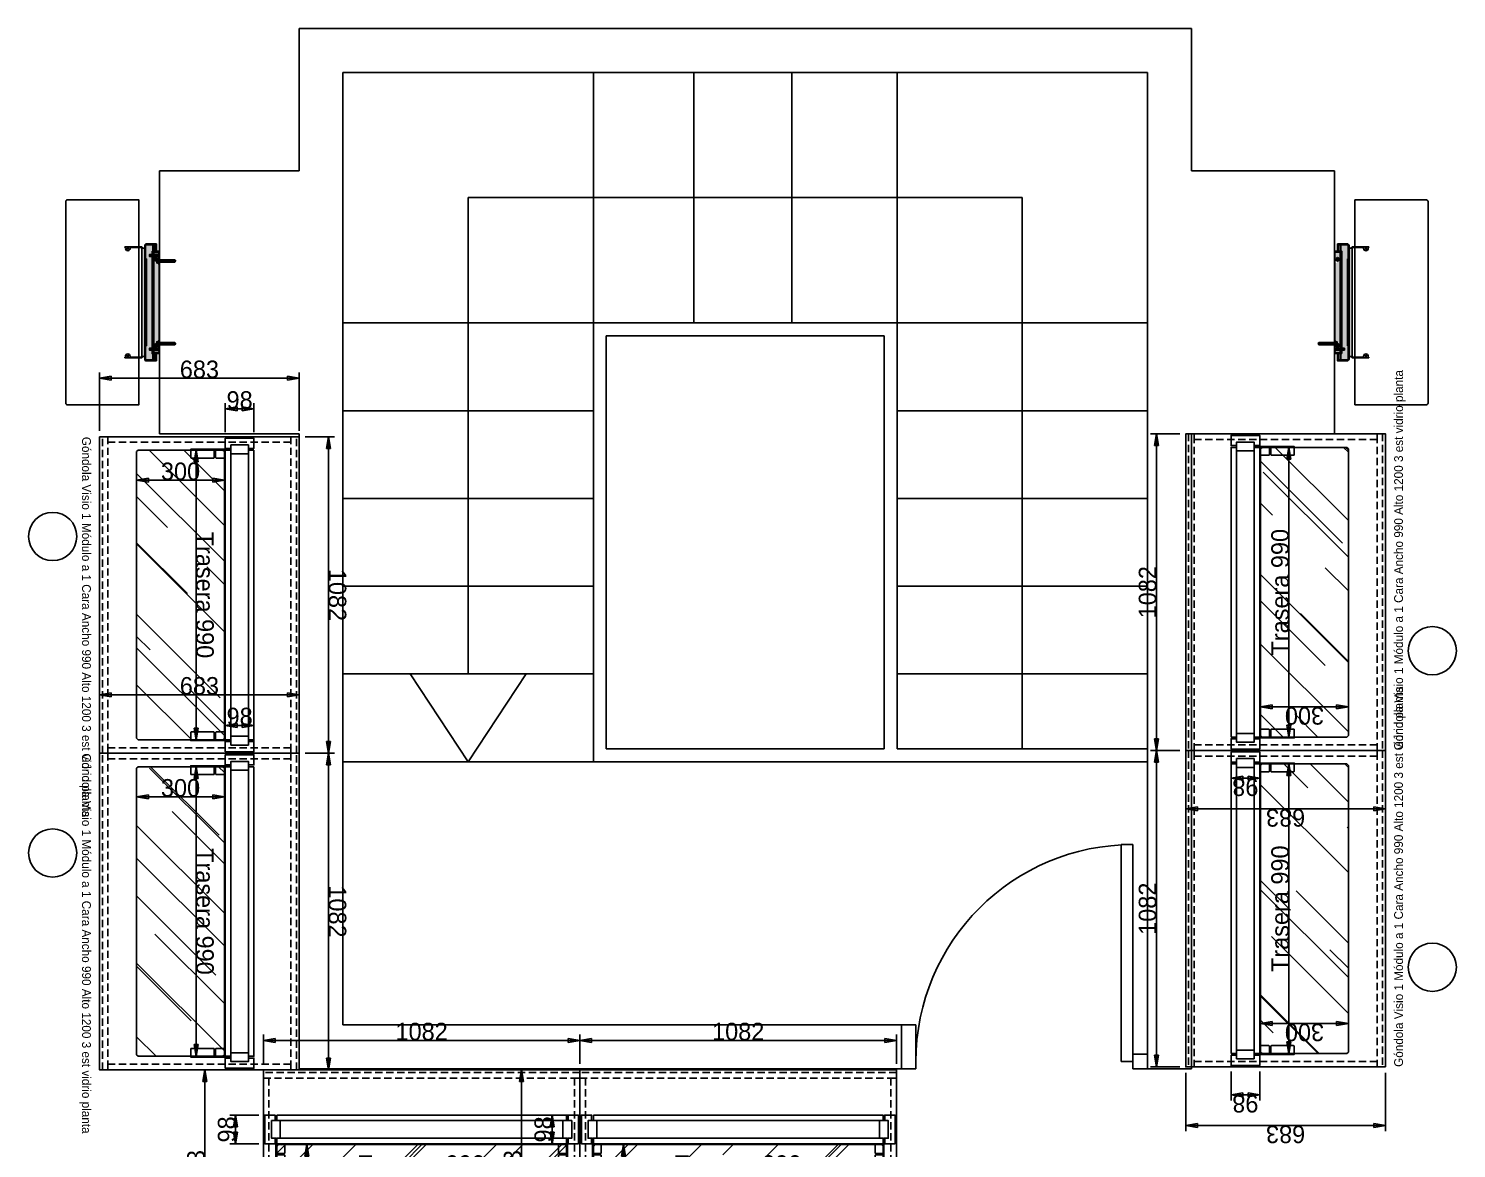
# Model space of a CAD drawing. Header units: inches. Extents: x -159985 to -144881, y -80411 to -63904.
# Drawn here: x -155800 to -150919, y -77143 to -73315 of the extents above; entities that cross this region are included whole.
import ezdxf

# ---------------------------------------------------------------- set-up
doc = ezdxf.new("R2010")
doc.units = ezdxf.units.IN
doc.header["$MEASUREMENT"] = 0
doc.linetypes.add('Discontinua JB', pattern=[0.75, 0.5, -0.25])
for name, color, linetype in [('_relleno', 255, 'Continuous'), ('A_MOBILIARIO', 43, 'Continuous'), ('Cotas bloques dinámicos PM espacio', 250, 'Continuous'), ('Linea Capa Color 0000 JB', 7, 'Continuous'), ('Linea Capa Color 0140 Blau Vidre JB', 140, 'Continuous'), ('PAREDES', 255, 'Continuous'), ('PUERTAS', 40, 'Continuous'), ('SOMBREADO', 251, 'Continuous')]:
    doc.layers.add(name, color=color, linetype=linetype)
doc.layers.add('Bloques Estándar concep', color=7, linetype='Continuous', true_color=0x013e84)
doc.styles.add('Jordi Ava', font='')
doc.styles.get('Jordi Ava').set_extended_font_data('AvantGarde Md BT')
doc.dimstyles.new('Jordi Ava 2015', dxfattribs={"dimtxt": 60, "dimasz": 40, "dimexe": 20, "dimexo": 20, "dimgap": 0.09, "dimtad": 1, "dimdec": 0, "dimzin": 0, "dimdsep": 46, "dimtxsty": 'Jordi Ava', "dimblk": 'CLOSED', "dimcen": 1.5, "dimclrd": 7, "dimclre": 7, "dimclrt": 256, "dimadec": 0, "dimazin": 0, "dimtfac": 0.05, "dimtdec": 0, "dimtofl": 0, "dimtmove": 0, "dimatfit": 3, "dimldrblk": 'CLOSED', "dimfxl": 90, "dimtolj": 1, "dimtzin": 0, "dimlwd": -1, "dimlwe": -1, "dimarcsym": 0})

# ---------------------------------------------------------------- blocks, each defined once
blk = doc.blocks.new('_Closed')
at = {"color": 0, "linetype": 'ByBlock', "lineweight": -2}
for p, q in [((-1, 0.17), (0, 0)), ((-1, 0.17), (-1, -0.17)), ((0, 0), (-1, -0.17)), ((0, 0), (-1, 0))]:
    blk.add_line(p, q, dxfattribs=at)
blk = doc.blocks.new('*D103')
at = {"layer": 'Cotas bloques dinámicos PM espacio', "color": 7, "ltscale": 10, "transparency": 16777216}
for p, q in [((105048.9, 42288.4), (105048.9, 42188.4)), ((106038.9, 42288.4), (106038.9, 42188.4)), ((105088.9, 42208.4), (105998.9, 42208.4))]:
    blk.add_line(p, q, dxfattribs=at)
at = {"layer": 'Defpoints', "color": 0, "ltscale": 10, "transparency": 16777216}
for p in [(105048.9, 42308.4), (106038.9, 42308.4), (106038.9, 42208.4)]:
    blk.add_point(p, dxfattribs=at)
at = {"layer": 'Cotas bloques dinámicos PM espacio', "color": 7, "ltscale": 10, "transparency": 16777216, "xscale": 40, "yscale": 40, "zscale": 40, "rotation": 180}
blk.add_blockref('_Closed', (105048.9, 42208.4), dxfattribs=at)
at = {"layer": 'Cotas bloques dinámicos PM espacio', "color": 7, "ltscale": 10, "transparency": 16777216, "xscale": 40, "yscale": 40, "zscale": 40}
blk.add_blockref('_Closed', (106038.9, 42208.4), dxfattribs=at)
at = {"layer": 'Cotas bloques dinámicos PM espacio', "ltscale": 10, "transparency": 16777216, "insert": (105543.9, 42238.5), "char_height": 60, "attachment_point": 5, "style": 'Jordi Ava'}
blk.add_mtext('\\A1;Trasera 990', dxfattribs=at)
blk = doc.blocks.new('*D104')
at = {"layer": 'Cotas bloques dinámicos PM espacio', "color": 7, "ltscale": 10, "transparency": 16777216}
for p, q in [((105073.9, 42305.4), (105171.8, 42305.4)), ((105151.8, 42045.4), (105151.8, 42265.4)), ((105073.9, 42005.4), (105171.8, 42005.4))]:
    blk.add_line(p, q, dxfattribs=at)
at = {"layer": 'Defpoints', "color": 0, "ltscale": 10, "transparency": 16777216}
for p in [(105053.9, 42305.4), (105151.8, 42305.4), (105053.9, 42005.4)]:
    blk.add_point(p, dxfattribs=at)
at = {"layer": 'Cotas bloques dinámicos PM espacio', "color": 7, "ltscale": 10, "transparency": 16777216, "xscale": 40, "yscale": 40, "zscale": 40}
for p, rotation in [((105151.8, 42305.4), 90), ((105151.8, 42005.4), 270)]:
    blk.add_blockref('_Closed', p, dxfattribs=dict(at, rotation=rotation))
at = {"layer": 'Cotas bloques dinámicos PM espacio', "ltscale": 10, "transparency": 16777216, "insert": (105121.7, 42155.4), "char_height": 60, "attachment_point": 5, "rotation": 90, "style": 'Jordi Ava'}
blk.add_mtext('\\A1;{\\C140;300}', dxfattribs=at)
blk = doc.blocks.new('*D102')
at = {"layer": 'Cotas bloques dinámicos PM espacio', "color": 7, "ltscale": 10, "transparency": 16777216}
for p, q in [((104987.9, 42406.4), (104887.9, 42406.4)), ((104907.9, 42366.4), (104907.9, 42348.4)), ((104987.9, 42308.4), (104887.9, 42308.4))]:
    blk.add_line(p, q, dxfattribs=at)
at = {"layer": 'Defpoints', "color": 0, "ltscale": 10, "transparency": 16777216}
for p in [(105007.9, 42406.4), (104907.9, 42308.4), (105007.9, 42308.4)]:
    blk.add_point(p, dxfattribs=at)
at = {"layer": 'Cotas bloques dinámicos PM espacio', "color": 7, "ltscale": 10, "transparency": 16777216, "xscale": 40, "yscale": 40, "zscale": 40}
for p, rotation in [((104907.9, 42406.4), 90), ((104907.9, 42308.4), 270)]:
    blk.add_blockref('_Closed', p, dxfattribs=dict(at, rotation=rotation))
at = {"layer": 'Cotas bloques dinámicos PM espacio', "ltscale": 10, "transparency": 16777216, "insert": (104877.8, 42357.4), "char_height": 60, "attachment_point": 5, "rotation": 90, "style": 'Jordi Ava'}
blk.add_mtext('\\A1;98', dxfattribs=at)
blk = doc.blocks.new('*D105')
at = {"layer": 'Cotas bloques dinámicos PM espacio', "color": 7, "ltscale": 10, "transparency": 16777216}
for p, q in [((104982.9, 42561.4), (104783.1, 42561.4)), ((104803.1, 41918.4), (104803.1, 42521.4)), ((104982.9, 41878.4), (104783.1, 41878.4))]:
    blk.add_line(p, q, dxfattribs=at)
at = {"layer": 'Defpoints', "color": 0, "ltscale": 10, "transparency": 16777216}
for p in [(104803.1, 42561.4), (105002.9, 42561.4), (105002.9, 41878.4)]:
    blk.add_point(p, dxfattribs=at)
at = {"layer": 'Cotas bloques dinámicos PM espacio', "color": 7, "ltscale": 10, "transparency": 16777216, "xscale": 40, "yscale": 40, "zscale": 40}
for p, rotation in [((104803.1, 42561.4), 90), ((104803.1, 41878.4), 270)]:
    blk.add_blockref('_Closed', p, dxfattribs=dict(at, rotation=rotation))
at = {"layer": 'Cotas bloques dinámicos PM espacio', "ltscale": 10, "transparency": 16777216, "insert": (104773, 42219.9), "char_height": 60, "attachment_point": 5, "rotation": 90, "style": 'Jordi Ava'}
blk.add_mtext('\\A1;683', dxfattribs=at)
blk = doc.blocks.new('*D106')
at = {"layer": 'Cotas bloques dinámicos PM espacio', "color": 7, "ltscale": 10, "transparency": 16777216}
for p, q in [((105002.9, 42581.4), (105002.9, 42681.4)), ((105042.9, 42661.4), (106044.9, 42661.4)), ((106084.9, 42581.4), (106084.9, 42681.4))]:
    blk.add_line(p, q, dxfattribs=at)
at = {"layer": 'Defpoints', "color": 0, "ltscale": 10, "transparency": 16777216}
for p in [(106084.9, 42661.4), (105002.9, 42561.4), (106084.9, 42561.4)]:
    blk.add_point(p, dxfattribs=at)
at = {"layer": 'Cotas bloques dinámicos PM espacio', "color": 7, "ltscale": 10, "transparency": 16777216, "xscale": 40, "yscale": 40, "zscale": 40, "rotation": 180}
blk.add_blockref('_Closed', (105002.9, 42661.4), dxfattribs=at)
at = {"layer": 'Cotas bloques dinámicos PM espacio', "color": 7, "ltscale": 10, "transparency": 16777216, "xscale": 40, "yscale": 40, "zscale": 40}
blk.add_blockref('_Closed', (106084.9, 42661.4), dxfattribs=at)
at = {"layer": 'Cotas bloques dinámicos PM espacio', "ltscale": 10, "transparency": 16777216, "insert": (105543.9, 42691.5), "char_height": 60, "attachment_point": 5, "style": 'Jordi Ava'}
blk.add_mtext('\\A1;1082', dxfattribs=at)
blk = doc.blocks.new('parafuso m6 r')
h = blk.add_hatch()
h.set_pattern_fill('_USER', color=256, scale=0.001, angle=90, pattern_type=0)
h.set_pattern_definition([(90, (-0.0203636, 0.0231643), (-0.001, 6e-20), [])])
h.paths.add_polyline_path([(10.0488, 0.323), (10.0488, 0.317), (10.0788, 0.317), (10.0788, 0.323)])
blk.add_line((10.0788, 0.32), (10.0828, 0.32))
for points in [[(10.0788, 0.323), (10.0488, 0.323), (10.0488, 0.317), (10.0788, 0.317)], [(10.0788, 0.325), (10.0828, 0.325), (10.0828, 0.315), (10.0788, 0.315)]]:
    blk.add_lwpolyline(points, close=True)
blk = doc.blocks.new('PAINEL TOP')
for p, q in [((8.776, 2.3597), (8.802, 2.3597)), ((8.776, 2.3567), (8.802, 2.3567)), ((8.776, 2.3507), (9.17, 2.3507)), ((8.802, 2.3687), (8.802, 2.3507)), ((9.144, 2.3687), (9.144, 2.3507)), ((9.17, 2.3597), (9.144, 2.3597)), ((9.17, 2.3567), (9.144, 2.3567))]:
    blk.add_line(p, q)
blk.add_lwpolyline([(9.173, 2.3597), (9.17, 2.3597), (9.17, 2.3257, -0.414214), (9.167, 2.3227), (8.779, 2.3227, -0.414214), (8.776, 2.3257), (8.776, 2.3597), (8.773, 2.3597), (8.773, 2.3257, 0.414214), (8.779, 2.3197), (9.167, 2.3197, 0.414214), (9.173, 2.3257)], format="xyb", close=True)
for points in [[(8.776, 2.3507), (8.776, 2.3477), (9.17, 2.3477), (9.17, 2.3507)], [(9.144, 2.3687), (8.802, 2.3687)]]:
    blk.add_lwpolyline(points)
for points in [[(8.8202, 2.3587), (8.8231, 2.3637), (8.8288, 2.3637), (8.8317, 2.3587), (8.8288, 2.3537), (8.8231, 2.3537)], [(9.1257, 2.3587), (9.1228, 2.3637), (9.1171, 2.3637), (9.1142, 2.3587), (9.1171, 2.3537), (9.1228, 2.3537)]]:
    blk.add_lwpolyline(points, close=True)
for centre in [(8.826, 2.3587), (9.12, 2.3587)]:
    blk.add_circle(centre, 0.003)
blk = doc.blocks.new('PARAFUSO M6 TOP')
blk.add_lwpolyline([(9.7947, 0.32), (9.7933, 0.3225), (9.7904, 0.3225), (9.7889, 0.32), (9.7904, 0.3175), (9.7933, 0.3175)], close=True)
blk.add_circle((9.7918, 0.32), 0.005)
blk = doc.blocks.new('POLEIA PRAT TOP')
for p, q in [((6.811, 2.8843), (6.811, 2.8943)), ((6.811, 2.8943), (6.8475, 2.8943)), ((6.9965, 2.9003), (6.8475, 2.9003)), ((6.8475, 2.9003), (6.8475, 2.8943)), ((6.9965, 2.8978), (6.8475, 2.8978)), ((6.8475, 2.8843), (6.9965, 2.8843)), ((6.9965, 2.9003), (7.1455, 2.9003)), ((6.9965, 2.8978), (7.1455, 2.8978)), ((7.1455, 2.8843), (6.9965, 2.8843)), ((7.1455, 2.9003), (7.1455, 2.8943)), ((7.182, 2.8943), (7.1455, 2.8943)), ((7.182, 2.8843), (7.182, 2.8943)), ((6.809, 2.8496), (6.8065, 2.8496)), ((6.812, 2.8446), (6.8065, 2.8446)), ((7.181, 2.8446), (7.1865, 2.8446)), ((7.1865, 2.8496), (7.184, 2.8496)), ((6.8065, 2.8286), (6.8119, 2.8286)), ((6.809, 2.8266), (6.8065, 2.8266)), ((7.1865, 2.8286), (7.1811, 2.8286)), ((7.184, 2.8266), (7.1865, 2.8266))]:
    blk.add_line(p, q)
for points in [[(6.811, 2.8868), (6.811, 2.8868, 0.414214), (6.8065, 2.8823), (6.8065, 2.8266)], [(6.9965, 2.8843), (6.811, 2.8843, 0.414214), (6.809, 2.8823), (6.809, 2.8446)], [(6.9965, 2.8843), (7.182, 2.8843, -0.414214), (7.184, 2.8823), (7.184, 2.8446)], [(7.182, 2.8868), (7.182, 2.8868, -0.414214), (7.1865, 2.8823), (7.1865, 2.8266)]]:
    blk.add_lwpolyline(points, format="xyb")
for points in [[(6.809, 2.8286), (6.809, 2.8266)], [(7.184, 2.8286), (7.184, 2.8266)]]:
    blk.add_lwpolyline(points)
for centre in [(6.813, 2.8366), (7.18, 2.8366)]:
    blk.add_circle(centre, 0.003)
for centre, start, end in [((6.812, 2.8366), 270, 90), ((7.181, 2.8366), 90, 270)]:
    blk.add_arc(centre, 0.008, start, end)
blk = doc.blocks.new('FIX PAR TOP')
for p, q in [((6.8395, 2.0894), (6.8365, 2.0894)), ((6.8365, 2.0864), (7.1865, 2.0864)), ((7.1835, 2.0894), (7.1865, 2.0894))]:
    blk.add_line(p, q)
blk.add_lwpolyline([(6.8365, 2.0834), (6.8365, 2.1084), (7.1865, 2.1084), (7.1865, 2.0834)], close=True)
for points in [[(6.8395, 2.0894), (6.8395, 2.1024), (6.8365, 2.1024)], [(7.1835, 2.0894), (7.1835, 2.1024), (7.1865, 2.1024)]]:
    blk.add_lwpolyline(points)
blk = doc.blocks.new('PARA M8')
h = blk.add_hatch()
h.set_pattern_fill('_USER', color=256, scale=0.002, angle=270, pattern_type=0)
h.set_pattern_definition([(270, (0, 0), (0.002, -4e-19), [])])
h.paths.add_polyline_path([(7.4539, 0.8694), (7.457, 0.8734), (7.4539, 0.8774), (7.397, 0.8774), (7.397, 0.8694)])
for p, q in [((7.397, 0.8734), (7.392, 0.8734)), ((7.457, 0.8734), (7.4539, 0.8774)), ((7.457, 0.8734), (7.4539, 0.8694))]:
    blk.add_line(p, q)
blk.add_lwpolyline([(7.397, 0.8674), (7.392, 0.8674), (7.392, 0.8794), (7.397, 0.8794)], close=True)
blk.add_lwpolyline([(7.4539, 0.8774), (7.397, 0.8774), (7.397, 0.8694), (7.4539, 0.8694)])
blk = doc.blocks.new('Góndola Visio 1 Módulo a 1 Cara Ancho 990 Alto 1200 3 est vidrio planta')
at = {"layer": 'Bloques Estándar concep', "ltscale": 10}
h = blk.add_hatch(dxfattribs=at)
h.set_pattern_fill('AR-RROOF', color=256, scale=10, angle=45, style=0)
h.set_pattern_definition([(45, (28, -222), (215.526, 574.736), [3810, -508, 1270, -254]), (45, (177.07, 106.67), (-418.48, 59.27), [762, -83.82, 1524, -190.5]), (45, (-34.86, 20.46), (813.611, 1054.282), [2032, -355.6, 1016, -254])])
h.paths.add_polyline_path([(51, -556), (1031, -556), (1036, -551), (1036, -261), (1031, -256), (51, -256), (46, -261), (46, -551)])
for points in [[(0, -683), (1082, -683), (1082, 0), (0, 0)], [(28, -174), (40, -174), (40, -155), (5, -155), (5, -253), (40, -253), (40, -234), (28, -234)], [(46, -155), (1036, -155), (1036, -174), (46, -174)], [(1054, -174), (1042, -174), (1042, -155), (1077, -155), (1077, -253), (1042, -253), (1042, -234), (1054, -234)], [(46, -253), (1036, -253), (1036, -234), (46, -234)], [(51, -556), (1031, -556), (1036, -551), (1036, -261), (1031, -256), (51, -256), (46, -261), (46, -551)]]:
    blk.add_lwpolyline(points, close=True, dxfattribs=at)
at = {"layer": 'Bloques Estándar concep', "linetype": 'Discontinua JB', "ltscale": 50}
for points in [[(0, -29), (1082, -29), (1082, -10), (0, -10)], [(0, -654), (0, -29), (19, -29), (19, -654)], [(1063, -654), (1063, -29), (1082, -29), (1082, -654)], [(0, -654), (1082, -654), (1082, -673), (0, -673)]]:
    blk.add_lwpolyline(points, close=True, dxfattribs=at)
at = {"layer": 'Bloques Estándar concep', "ltscale": 50}
for points in [[(73, -293, 0.414214), (71, -291), (45, -291), (45, -286), (71, -286, 0.414214), (73, -284), (73, -258, 0.414214), (71, -256), (45, -256), (45, -234), (58, -234), (58, -174), (28, -174), (28, -234), (43, -234), (43, -371), (71, -371, 0.414214), (73, -369)], [(1009, -293, -0.414214), (1011, -291), (1037, -291), (1037, -286), (1011, -286, -0.414214), (1009, -284), (1009, -258, -0.414214), (1011, -256), (1037, -256), (1037, -234), (1024, -234), (1024, -174), (1054, -174), (1054, -234), (1039, -234), (1039, -371), (1011, -371, -0.414214), (1009, -369)]]:
    blk.add_lwpolyline(points, format="xyb", close=True, dxfattribs=at)
at = {"layer": 'Cotas bloques dinámicos PM espacio', "ltscale": 10}
blk.add_circle((341, -843), 82.4, dxfattribs=at)
at = {"layer": 'Cotas bloques dinámicos PM espacio', "ltscale": 50, "style": 'Jordi Ava'}
blk.add_attdef('ESTANDAR', (0.3, -742.6), '', height=30, dxfattribs=at)
at = {"layer": 'Cotas bloques dinámicos PM espacio', "ltscale": 10}
dim = blk.add_linear_dim(base=(1082, 100), p1=(0, 0), p2=(1082, 0), dimstyle='Jordi Ava 2015', dxfattribs=at)
dim.commit()
dim.dimension.update_dxf_attribs({"geometry": '*D106', "text_midpoint": (541, 130.1), "insert": (-105002.9, -42561.4)})
for base, p1, p2, picture, middle in [((-199.8, 0), (0, -683), (0, 0), '*D105', (-229.8, -341.5)), ((-95, -253), (5, -155), (5, -253), '*D102', (-125.1, -204))]:
    dim = blk.add_linear_dim(base=base, p1=p1, p2=p2, angle=90, dimstyle='Jordi Ava 2015', dxfattribs=at)
    dim.commit()
    dim.dimension.update_dxf_attribs({"geometry": picture, "text_midpoint": middle, "insert": (-105002.9, -42561.4)})
dim = blk.add_linear_dim(base=(1036, -353), p1=(46, -253), p2=(1036, -253), text='Trasera <>', dimstyle='Jordi Ava 2015', dxfattribs=at)
dim.commit()
dim.dimension.update_dxf_attribs({"geometry": '*D103', "text_midpoint": (541, -322.9), "insert": (-105002.9, -42561.4)})
dim = blk.add_linear_dim(base=(148.9, -256), p1=(51, -556), p2=(51, -256), angle=90, text='{\\C140;<>}', dimstyle='Jordi Ava 2015', dxfattribs=at)
dim.commit()
dim.dimension.update_dxf_attribs({"geometry": '*D104', "text_midpoint": (118.8, -406), "insert": (-105002.9, -42561.4)})

msp = doc.modelspace()

# ---------------------------------------------------------------- hatches: boundary and pattern name
at = {"layer": '_relleno'}
h = msp.add_hatch(color=256, dxfattribs=at)
h.dxf.hatch_style = 1
h.paths.add_polyline_path([(-155402.6, -74435.9), (-155402.6, -74399.4), (-155402.6, -74064.9), (-155412.6, -74064.9), (-155412.6, -74250.4), (-155412.6, -74435.9)])
h.paths.add_polyline_path([(-155374.6, -74447.4), (-155374.6, -74425.4), (-155377.6, -74425.4), (-155377.6, -74093.4), (-155386.6, -74093.4), (-155386.6, -74087.4), (-155377.6, -74087.4), (-155377.6, -74075.4), (-155374.6, -74075.4), (-155374.6, -74053.4), (-155396.6, -74053.4, 0.414214), (-155399.6, -74056.4), (-155399.6, -74101.4), (-155399.1, -74101.4), (-155399.1, -74250.4), (-155399.1, -74399.4), (-155399.6, -74444.4, 0.414214), (-155396.6, -74447.4)])
h.paths.add_polyline_path([(-155362.6, -74053.4), (-155362.6, -74050.4), (-155396.6, -74050.4, 0.414214), (-155402.6, -74056.4), (-155402.6, -74101.4), (-155399.6, -74101.4), (-155399.6, -74056.4, -0.414214), (-155396.6, -74053.4)])
h.paths.add_polyline_path([(-155371.6, -74075.4), (-155371.6, -74053.4), (-155374.6, -74053.4), (-155374.6, -74075.4)], flags=17)
h.paths.add_polyline_path([(-155362.6, -74075.4), (-155362.6, -74053.4), (-155365.6, -74053.4), (-155365.6, -74075.4)], flags=17)
h.paths.add_polyline_path([(-155353.6, -74079.4), (-155353.6, -74085.4), (-155352.6, -74085.4), (-155352.6, -74075.4), (-155358.6, -74075.4), (-155358.6, -74078.4), (-155362.6, -74078.4), (-155362.6, -74079.4)])
h.paths.add_polyline_path([(-155371.6, -74425.4), (-155371.6, -74075.4), (-155374.6, -74075.4), (-155374.6, -74425.4)])
h.paths.add_polyline_path([(-155362.6, -74078.4), (-155362.6, -74075.4), (-155365.6, -74075.4), (-155365.6, -74078.4)], flags=17)
h.paths.add_polyline_path([(-155365.6, -74078.4), (-155365.6, -74075.4), (-155371.6, -74075.4), (-155371.6, -74078.4)], flags=17)
h.paths.add_polyline_path([(-155365.6, -74075.4), (-155365.6, -74053.4), (-155371.6, -74053.4), (-155371.6, -74075.4)], flags=17)
h.paths.add_polyline_path([(-155358.6, -74078.4), (-155358.6, -74075.4), (-155362.6, -74075.4), (-155362.6, -74078.4)], flags=17)
h.paths.add_polyline_path([(-155374.6, -74425.4), (-155374.6, -74093.4), (-155377.6, -74093.4), (-155377.6, -74425.4)], flags=17)
h.paths.add_polyline_path([(-155396.6, -74450.4), (-155362.6, -74450.4), (-155362.6, -74447.4), (-155396.6, -74447.4, -0.414214), (-155399.6, -74444.4), (-155399.6, -74101.4), (-155402.6, -74101.4), (-155402.6, -74399.4), (-155402.6, -74444.4, 0.414214)])
h.paths.add_polyline_path([(-155371.6, -74447.4), (-155371.6, -74425.4), (-155374.6, -74425.4), (-155374.6, -74447.4)], flags=17)
h.paths.add_polyline_path([(-155365.6, -74425.4), (-155365.6, -74422.4), (-155371.6, -74422.4), (-155371.6, -74425.4)], flags=17)
h.paths.add_polyline_path([(-155362.6, -74425.4), (-155362.6, -74422.4), (-155365.6, -74422.4), (-155365.6, -74425.4)], flags=17)
h.paths.add_polyline_path([(-155358.6, -74425.4), (-155358.6, -74422.4), (-155362.6, -74422.4), (-155362.6, -74425.4)])
h.paths.add_polyline_path([(-155362.6, -74447.4), (-155362.6, -74425.4), (-155365.6, -74425.4), (-155365.6, -74447.4)], flags=17)
h.paths.add_polyline_path([(-155352.6, -74425.4), (-155352.6, -74415.4), (-155353.6, -74415.4), (-155353.6, -74421.4), (-155362.6, -74421.4), (-155362.6, -74422.4), (-155358.6, -74422.4), (-155358.6, -74425.4)])
h.paths.add_polyline_path([(-155365.6, -74422.4), (-155365.6, -74421.4), (-155371.6, -74421.4), (-155371.6, -74422.4)], flags=17)
h.paths.add_polyline_path([(-155362.6, -74422.4), (-155362.6, -74421.4), (-155365.6, -74421.4), (-155365.6, -74422.4)], flags=17)
h.paths.add_polyline_path([(-155365.6, -74447.4), (-155365.6, -74425.4), (-155371.6, -74425.4), (-155371.6, -74447.4)], flags=17)
h.paths.add_polyline_path([(-155374.6, -74087.4), (-155374.6, -74075.4), (-155377.6, -74075.4), (-155377.6, -74087.4)], flags=17)
h = msp.add_hatch(color=256, dxfattribs=at)
h.dxf.hatch_style = 1
h.paths.add_polyline_path([(-155402.6, -74435.9), (-155402.6, -74399.4), (-155402.6, -74064.9), (-155412.6, -74064.9), (-155412.6, -74250.4), (-155412.6, -74435.9)])
h.paths.add_polyline_path([(-155374.6, -74447.4), (-155374.6, -74425.4), (-155377.6, -74425.4), (-155377.6, -74093.4), (-155386.6, -74093.4), (-155386.6, -74087.4), (-155377.6, -74087.4), (-155377.6, -74075.4), (-155374.6, -74075.4), (-155374.6, -74053.4), (-155396.6, -74053.4, 0.414214), (-155399.6, -74056.4), (-155399.6, -74101.4), (-155399.1, -74101.4), (-155399.1, -74250.4), (-155399.1, -74399.4), (-155399.6, -74444.4, 0.414214), (-155396.6, -74447.4)])
h.paths.add_polyline_path([(-155362.6, -74053.4), (-155362.6, -74050.4), (-155396.6, -74050.4, 0.414214), (-155402.6, -74056.4), (-155402.6, -74101.4), (-155399.6, -74101.4), (-155399.6, -74056.4, -0.414214), (-155396.6, -74053.4)])
h.paths.add_polyline_path([(-155371.6, -74075.4), (-155371.6, -74053.4), (-155374.6, -74053.4), (-155374.6, -74075.4)], flags=17)
h.paths.add_polyline_path([(-155362.6, -74075.4), (-155362.6, -74053.4), (-155365.6, -74053.4), (-155365.6, -74075.4)], flags=17)
h.paths.add_polyline_path([(-155353.6, -74079.4), (-155353.6, -74085.4), (-155352.6, -74085.4), (-155352.6, -74075.4), (-155358.6, -74075.4), (-155358.6, -74078.4), (-155362.6, -74078.4), (-155362.6, -74079.4)])
h.paths.add_polyline_path([(-155371.6, -74425.4), (-155371.6, -74075.4), (-155374.6, -74075.4), (-155374.6, -74425.4)])
h.paths.add_polyline_path([(-155362.6, -74078.4), (-155362.6, -74075.4), (-155365.6, -74075.4), (-155365.6, -74078.4)], flags=17)
h.paths.add_polyline_path([(-155365.6, -74078.4), (-155365.6, -74075.4), (-155371.6, -74075.4), (-155371.6, -74078.4)], flags=17)
h.paths.add_polyline_path([(-155365.6, -74075.4), (-155365.6, -74053.4), (-155371.6, -74053.4), (-155371.6, -74075.4)], flags=17)
h.paths.add_polyline_path([(-155358.6, -74078.4), (-155358.6, -74075.4), (-155362.6, -74075.4), (-155362.6, -74078.4)], flags=17)
h.paths.add_polyline_path([(-155374.6, -74425.4), (-155374.6, -74093.4), (-155377.6, -74093.4), (-155377.6, -74425.4)], flags=17)
h.paths.add_polyline_path([(-155396.6, -74450.4), (-155362.6, -74450.4), (-155362.6, -74447.4), (-155396.6, -74447.4, -0.414214), (-155399.6, -74444.4), (-155399.6, -74101.4), (-155402.6, -74101.4), (-155402.6, -74399.4), (-155402.6, -74444.4, 0.414214)])
h.paths.add_polyline_path([(-155371.6, -74447.4), (-155371.6, -74425.4), (-155374.6, -74425.4), (-155374.6, -74447.4)], flags=17)
h.paths.add_polyline_path([(-155365.6, -74425.4), (-155365.6, -74422.4), (-155371.6, -74422.4), (-155371.6, -74425.4)], flags=17)
h.paths.add_polyline_path([(-155362.6, -74425.4), (-155362.6, -74422.4), (-155365.6, -74422.4), (-155365.6, -74425.4)], flags=17)
h.paths.add_polyline_path([(-155358.6, -74425.4), (-155358.6, -74422.4), (-155362.6, -74422.4), (-155362.6, -74425.4)])
h.paths.add_polyline_path([(-155362.6, -74447.4), (-155362.6, -74425.4), (-155365.6, -74425.4), (-155365.6, -74447.4)], flags=17)
h.paths.add_polyline_path([(-155352.6, -74425.4), (-155352.6, -74415.4), (-155353.6, -74415.4), (-155353.6, -74421.4), (-155362.6, -74421.4), (-155362.6, -74422.4), (-155358.6, -74422.4), (-155358.6, -74425.4)])
h.paths.add_polyline_path([(-155365.6, -74422.4), (-155365.6, -74421.4), (-155371.6, -74421.4), (-155371.6, -74422.4)], flags=17)
h.paths.add_polyline_path([(-155362.6, -74422.4), (-155362.6, -74421.4), (-155365.6, -74421.4), (-155365.6, -74422.4)], flags=17)
h.paths.add_polyline_path([(-155365.6, -74447.4), (-155365.6, -74425.4), (-155371.6, -74425.4), (-155371.6, -74447.4)], flags=17)
h.paths.add_polyline_path([(-155374.6, -74087.4), (-155374.6, -74075.4), (-155377.6, -74075.4), (-155377.6, -74087.4)], flags=17)
h = msp.add_hatch(color=256, dxfattribs=at)
h.dxf.hatch_style = 1
h.paths.add_polyline_path([(-151286, -74064.9), (-151286, -74101.4), (-151286, -74435.9), (-151276, -74435.9), (-151276, -74250.4), (-151276, -74064.9)])
h.paths.add_polyline_path([(-151314, -74053.4), (-151314, -74075.4), (-151311, -74075.4), (-151311, -74407.4), (-151302, -74407.4), (-151302, -74413.4), (-151311, -74413.4), (-151311, -74425.4), (-151314, -74425.4), (-151314, -74447.4), (-151292, -74447.4, 0.414214), (-151289, -74444.4), (-151289, -74399.4), (-151289.5, -74399.4), (-151289.5, -74250.4), (-151289.5, -74101.4), (-151289, -74056.4, 0.414214), (-151292, -74053.4)])
h.paths.add_polyline_path([(-151326, -74447.4), (-151326, -74450.4), (-151292, -74450.4, 0.414214), (-151286, -74444.4), (-151286, -74399.4), (-151289, -74399.4), (-151289, -74444.4, -0.414214), (-151292, -74447.4)])
h.paths.add_polyline_path([(-151317, -74425.4), (-151317, -74447.4), (-151314, -74447.4), (-151314, -74425.4)], flags=17)
h.paths.add_polyline_path([(-151326, -74425.4), (-151326, -74447.4), (-151323, -74447.4), (-151323, -74425.4)], flags=17)
h.paths.add_polyline_path([(-151335, -74421.4), (-151335, -74415.4), (-151336, -74415.4), (-151336, -74425.4), (-151330, -74425.4), (-151330, -74422.4), (-151326, -74422.4), (-151326, -74421.4)])
h.paths.add_polyline_path([(-151317, -74075.4), (-151317, -74425.4), (-151314, -74425.4), (-151314, -74075.4)])
h.paths.add_polyline_path([(-151326, -74422.4), (-151326, -74425.4), (-151323, -74425.4), (-151323, -74422.4)], flags=17)
h.paths.add_polyline_path([(-151323, -74422.4), (-151323, -74425.4), (-151317, -74425.4), (-151317, -74422.4)], flags=17)
h.paths.add_polyline_path([(-151323, -74425.4), (-151323, -74447.4), (-151317, -74447.4), (-151317, -74425.4)], flags=17)
h.paths.add_polyline_path([(-151330, -74422.4), (-151330, -74425.4), (-151326, -74425.4), (-151326, -74422.4)], flags=17)
h.paths.add_polyline_path([(-151314, -74075.4), (-151314, -74407.4), (-151311, -74407.4), (-151311, -74075.4)], flags=17)
h.paths.add_polyline_path([(-151292, -74050.4), (-151326, -74050.4), (-151326, -74053.4), (-151292, -74053.4, -0.414214), (-151289, -74056.4), (-151289, -74399.4), (-151286, -74399.4), (-151286, -74101.4), (-151286, -74056.4, 0.414214)])
h.paths.add_polyline_path([(-151317, -74053.4), (-151317, -74075.4), (-151314, -74075.4), (-151314, -74053.4)], flags=17)
h.paths.add_polyline_path([(-151323, -74075.4), (-151323, -74078.4), (-151317, -74078.4), (-151317, -74075.4)], flags=17)
h.paths.add_polyline_path([(-151326, -74075.4), (-151326, -74078.4), (-151323, -74078.4), (-151323, -74075.4)], flags=17)
h.paths.add_polyline_path([(-151330, -74075.4), (-151330, -74078.4), (-151326, -74078.4), (-151326, -74075.4)])
h.paths.add_polyline_path([(-151326, -74053.4), (-151326, -74075.4), (-151323, -74075.4), (-151323, -74053.4)], flags=17)
h.paths.add_polyline_path([(-151336, -74075.4), (-151336, -74085.4), (-151335, -74085.4), (-151335, -74079.4), (-151326, -74079.4), (-151326, -74078.4), (-151330, -74078.4), (-151330, -74075.4)])
h.paths.add_polyline_path([(-151323, -74078.4), (-151323, -74079.4), (-151317, -74079.4), (-151317, -74078.4)], flags=17)
h.paths.add_polyline_path([(-151326, -74078.4), (-151326, -74079.4), (-151323, -74079.4), (-151323, -74078.4)], flags=17)
h.paths.add_polyline_path([(-151323, -74053.4), (-151323, -74075.4), (-151317, -74075.4), (-151317, -74053.4)], flags=17)
h.paths.add_polyline_path([(-151314, -74413.4), (-151314, -74425.4), (-151311, -74425.4), (-151311, -74413.4)], flags=17)
h = msp.add_hatch(color=256, dxfattribs=at)
h.dxf.hatch_style = 1
h.paths.add_polyline_path([(-151286, -74064.9), (-151286, -74101.4), (-151286, -74435.9), (-151276, -74435.9), (-151276, -74250.4), (-151276, -74064.9)])
h.paths.add_polyline_path([(-151314, -74053.4), (-151314, -74075.4), (-151311, -74075.4), (-151311, -74407.4), (-151302, -74407.4), (-151302, -74413.4), (-151311, -74413.4), (-151311, -74425.4), (-151314, -74425.4), (-151314, -74447.4), (-151292, -74447.4, 0.414214), (-151289, -74444.4), (-151289, -74399.4), (-151289.5, -74399.4), (-151289.5, -74250.4), (-151289.5, -74101.4), (-151289, -74056.4, 0.414214), (-151292, -74053.4)])
h.paths.add_polyline_path([(-151326, -74447.4), (-151326, -74450.4), (-151292, -74450.4, 0.414214), (-151286, -74444.4), (-151286, -74399.4), (-151289, -74399.4), (-151289, -74444.4, -0.414214), (-151292, -74447.4)])
h.paths.add_polyline_path([(-151317, -74425.4), (-151317, -74447.4), (-151314, -74447.4), (-151314, -74425.4)], flags=17)
h.paths.add_polyline_path([(-151326, -74425.4), (-151326, -74447.4), (-151323, -74447.4), (-151323, -74425.4)], flags=17)
h.paths.add_polyline_path([(-151335, -74421.4), (-151335, -74415.4), (-151336, -74415.4), (-151336, -74425.4), (-151330, -74425.4), (-151330, -74422.4), (-151326, -74422.4), (-151326, -74421.4)])
h.paths.add_polyline_path([(-151317, -74075.4), (-151317, -74425.4), (-151314, -74425.4), (-151314, -74075.4)])
h.paths.add_polyline_path([(-151326, -74422.4), (-151326, -74425.4), (-151323, -74425.4), (-151323, -74422.4)], flags=17)
h.paths.add_polyline_path([(-151323, -74422.4), (-151323, -74425.4), (-151317, -74425.4), (-151317, -74422.4)], flags=17)
h.paths.add_polyline_path([(-151323, -74425.4), (-151323, -74447.4), (-151317, -74447.4), (-151317, -74425.4)], flags=17)
h.paths.add_polyline_path([(-151330, -74422.4), (-151330, -74425.4), (-151326, -74425.4), (-151326, -74422.4)], flags=17)
h.paths.add_polyline_path([(-151314, -74075.4), (-151314, -74407.4), (-151311, -74407.4), (-151311, -74075.4)], flags=17)
h.paths.add_polyline_path([(-151292, -74050.4), (-151326, -74050.4), (-151326, -74053.4), (-151292, -74053.4, -0.414214), (-151289, -74056.4), (-151289, -74399.4), (-151286, -74399.4), (-151286, -74101.4), (-151286, -74056.4, 0.414214)])
h.paths.add_polyline_path([(-151317, -74053.4), (-151317, -74075.4), (-151314, -74075.4), (-151314, -74053.4)], flags=17)
h.paths.add_polyline_path([(-151323, -74075.4), (-151323, -74078.4), (-151317, -74078.4), (-151317, -74075.4)], flags=17)
h.paths.add_polyline_path([(-151326, -74075.4), (-151326, -74078.4), (-151323, -74078.4), (-151323, -74075.4)], flags=17)
h.paths.add_polyline_path([(-151330, -74075.4), (-151330, -74078.4), (-151326, -74078.4), (-151326, -74075.4)])
h.paths.add_polyline_path([(-151326, -74053.4), (-151326, -74075.4), (-151323, -74075.4), (-151323, -74053.4)], flags=17)
h.paths.add_polyline_path([(-151336, -74075.4), (-151336, -74085.4), (-151335, -74085.4), (-151335, -74079.4), (-151326, -74079.4), (-151326, -74078.4), (-151330, -74078.4), (-151330, -74075.4)])
h.paths.add_polyline_path([(-151323, -74078.4), (-151323, -74079.4), (-151317, -74079.4), (-151317, -74078.4)], flags=17)
h.paths.add_polyline_path([(-151326, -74078.4), (-151326, -74079.4), (-151323, -74079.4), (-151323, -74078.4)], flags=17)
h.paths.add_polyline_path([(-151323, -74053.4), (-151323, -74075.4), (-151317, -74075.4), (-151317, -74053.4)], flags=17)
h.paths.add_polyline_path([(-151314, -74413.4), (-151314, -74425.4), (-151311, -74425.4), (-151311, -74413.4)], flags=17)
h = msp.add_hatch(color=256, dxfattribs=at)
h.dxf.hatch_style = 1
h.paths.add_polyline_path([(-151325.1, -74109.2), (-151327, -74108.1), (-151327, -74115.4), (-151332, -74115.4), (-151332, -74118.4), (-151333, -74118.4), (-151333, -74113.4), (-151335, -74113.4), (-151335, -74387.4), (-151333, -74387.4), (-151333, -74382.4), (-151332, -74382.4), (-151332, -74385.4), (-151327, -74385.4), (-151327, -74392.8), (-151325.1, -74391.6), (-151320, -74394.5), (-151320, -74400.3), (-151325.1, -74403.2), (-151330.1, -74400.3), (-151330.1, -74397.4), (-151332, -74397.4), (-151332, -74400.4), (-151333, -74400.4), (-151333, -74395.4), (-151335, -74395.4), (-151335, -74405.4), (-151332, -74405.4), (-151332, -74407.4), (-151317, -74407.4), (-151317, -74075.4), (-151336, -74075.4), (-151336, -74105.4), (-151333, -74105.4), (-151333, -74100.4), (-151332, -74100.4), (-151332, -74103.4), (-151330.1, -74103.4), (-151330.1, -74100.5), (-151325.1, -74097.6), (-151320, -74100.5), (-151320, -74106.3)])
h = msp.add_hatch(color=256, dxfattribs=at)
h.dxf.hatch_style = 1
h.paths.add_polyline_path([(-151325.1, -74109.2), (-151327, -74108.1), (-151327, -74115.4), (-151332, -74115.4), (-151332, -74118.4), (-151333, -74118.4), (-151333, -74113.4), (-151335, -74113.4), (-151335, -74387.4), (-151333, -74387.4), (-151333, -74382.4), (-151332, -74382.4), (-151332, -74385.4), (-151327, -74385.4), (-151327, -74392.8), (-151325.1, -74391.6), (-151320, -74394.5), (-151320, -74400.3), (-151325.1, -74403.2), (-151330.1, -74400.3), (-151330.1, -74397.4), (-151332, -74397.4), (-151332, -74400.4), (-151333, -74400.4), (-151333, -74395.4), (-151335, -74395.4), (-151335, -74405.4), (-151332, -74405.4), (-151332, -74407.4), (-151317, -74407.4), (-151317, -74075.4), (-151336, -74075.4), (-151336, -74105.4), (-151333, -74105.4), (-151333, -74100.4), (-151332, -74100.4), (-151332, -74103.4), (-151330.1, -74103.4), (-151330.1, -74100.5), (-151325.1, -74097.6), (-151320, -74100.5), (-151320, -74106.3)])
h = msp.add_hatch(color=256, dxfattribs=at)
h.dxf.hatch_style = 1
h.paths.add_polyline_path([(-155363.6, -74391.6), (-155361.6, -74392.8), (-155361.6, -74385.4), (-155356.6, -74385.4), (-155356.6, -74382.4), (-155355.6, -74382.4), (-155355.6, -74387.4), (-155353.6, -74387.4), (-155353.6, -74113.4), (-155355.6, -74113.4), (-155355.6, -74118.4), (-155356.6, -74118.4), (-155356.6, -74115.4), (-155361.6, -74115.4), (-155361.6, -74108.1), (-155363.6, -74109.2), (-155368.6, -74106.3), (-155368.6, -74100.5), (-155363.6, -74097.6), (-155358.6, -74100.5), (-155358.6, -74103.4), (-155356.6, -74103.4), (-155356.6, -74100.4), (-155355.6, -74100.4), (-155355.6, -74105.4), (-155353.6, -74105.4), (-155353.6, -74095.4), (-155356.6, -74095.4), (-155356.6, -74093.4), (-155371.6, -74093.4), (-155371.6, -74425.4), (-155352.6, -74425.4), (-155352.6, -74395.4), (-155355.6, -74395.4), (-155355.6, -74400.4), (-155356.6, -74400.4), (-155356.6, -74397.4), (-155358.6, -74397.4), (-155358.6, -74400.3), (-155363.6, -74403.2), (-155368.6, -74400.3), (-155368.6, -74394.5)])
h = msp.add_hatch(color=256, dxfattribs=at)
h.dxf.hatch_style = 1
h.paths.add_polyline_path([(-155363.6, -74391.6), (-155361.6, -74392.8), (-155361.6, -74385.4), (-155356.6, -74385.4), (-155356.6, -74382.4), (-155355.6, -74382.4), (-155355.6, -74387.4), (-155353.6, -74387.4), (-155353.6, -74113.4), (-155355.6, -74113.4), (-155355.6, -74118.4), (-155356.6, -74118.4), (-155356.6, -74115.4), (-155361.6, -74115.4), (-155361.6, -74108.1), (-155363.6, -74109.2), (-155368.6, -74106.3), (-155368.6, -74100.5), (-155363.6, -74097.6), (-155358.6, -74100.5), (-155358.6, -74103.4), (-155356.6, -74103.4), (-155356.6, -74100.4), (-155355.6, -74100.4), (-155355.6, -74105.4), (-155353.6, -74105.4), (-155353.6, -74095.4), (-155356.6, -74095.4), (-155356.6, -74093.4), (-155371.6, -74093.4), (-155371.6, -74425.4), (-155352.6, -74425.4), (-155352.6, -74395.4), (-155355.6, -74395.4), (-155355.6, -74400.4), (-155356.6, -74400.4), (-155356.6, -74397.4), (-155358.6, -74397.4), (-155358.6, -74400.3), (-155363.6, -74403.2), (-155368.6, -74400.3), (-155368.6, -74394.5)])

# ---------------------------------------------------------------- linework, layer by layer
msp.add_line((-152875, -74364.5), (-153825, -74364.5))
at = {"layer": 'A_MOBILIARIO'}
for points in [[(-155356.6, -74100.4), (-155356.6, -74118.4), (-155355.6, -74118.4), (-155355.6, -74100.4)], [(-155356.6, -74400.4), (-155356.6, -74382.4), (-155355.6, -74382.4), (-155355.6, -74400.4)], [(-151332, -74400.4), (-151332, -74382.4), (-151333, -74382.4), (-151333, -74400.4)]]:
    msp.add_lwpolyline(points, close=True, dxfattribs=at)
at = {"layer": 'Linea Capa Color 0000 JB'}
for points in [[(-155356.6, -74100.4), (-155356.6, -74118.4), (-155355.6, -74118.4), (-155355.6, -74100.4)], [(-155356.6, -74400.4), (-155356.6, -74382.4), (-155355.6, -74382.4), (-155355.6, -74400.4)], [(-151332, -74400.4), (-151332, -74382.4), (-151333, -74382.4), (-151333, -74400.4)]]:
    msp.add_lwpolyline(points, close=True, dxfattribs=at)
at = {"layer": 'Linea Capa Color 0140 Blau Vidre JB'}
for points in [[(-155667.6, -73900.4), (-155422.6, -73900.4), (-155422.6, -74600.4), (-155667.6, -74600.4, -0.414214), (-155672.6, -74595.4), (-155672.6, -73905.4, -0.414214)], [(-151021, -74600.4), (-151266, -74600.4), (-151266, -73900.4), (-151021, -73900.4, -0.414214), (-151016, -73905.4), (-151016, -74595.4, -0.414214)]]:
    msp.add_lwpolyline(points, format="xyb", close=True, dxfattribs=at)
at = {"layer": 'PAREDES'}
for p, q in [((-151825, -73314.5), (-154875, -73314.5)), ((-154875, -73314.5), (-154875, -73800.4)), ((-151825, -73800.4), (-151825, -73314.5)), ((-154725, -73464.5), (-154725, -76720.8)), ((-151975, -73464.5), (-154725, -73464.5)), ((-151975, -76870.8), (-151975, -73464.5)), ((-155352.6, -73800.4), (-155352.6, -74700.4)), ((-155352.6, -73800.4), (-154875, -73800.4)), ((-151825, -73800.4), (-151336, -73800.4)), ((-151336, -73800.4), (-151336, -74700.4)), ((-153868.7, -74320.8), (-153868.7, -75820.8)), ((-153868.7, -74320.8), (-152831.3, -74320.8)), ((-152831.3, -75777), (-152831.3, -74320.8)), ((-153825, -74364.5), (-153825, -75777)), ((-152875, -75777), (-152875, -74364.5)), ((-155352.6, -74700.4), (-154875, -74700.4)), ((-154875, -74700.4), (-154875, -76870.8)), ((-151825, -76870.8), (-151825, -74700.4)), ((-151825, -74700.4), (-151336, -74700.4)), ((-153825, -75777), (-152875, -75777)), ((-152831.3, -75777), (-151975, -75777)), ((-153868.7, -75820.8), (-151975, -75820.8)), ((-154725, -76720.8), (-152816.4, -76720.8)), ((-154875, -76870.8), (-152816.4, -76870.8)), ((-151975, -76870.8), (-151825, -76870.8))]:
    msp.add_line(p, q, dxfattribs=at)
at = {"layer": 'PUERTAS'}
for p, q in [((-152065, -76845.8), (-152065, -76104)), ((-152065, -76104), (-152025, -76104)), ((-152025, -76845.8), (-152025, -76104)), ((-152816.4, -76870.8), (-152816.4, -76720.8)), ((-152816.4, -76720.8), (-152766.4, -76720.8)), ((-152816.4, -76720.8), (-152766.4, -76720.8)), ((-152766.4, -76870.8), (-152766.4, -76720.8)), ((-152766.4, -76870.8), (-152766.4, -76720.8)), ((-152025, -76845.8), (-152065, -76845.8)), ((-152025, -76870.8), (-152025, -76820.8)), ((-152025, -76820.8), (-151975, -76820.8)), ((-152816.4, -76870.8), (-152766.4, -76870.8)), ((-152816.4, -76870.8), (-152766.4, -76870.8)), ((-151975, -76870.8), (-152025, -76870.8))]:
    msp.add_line(p, q, dxfattribs=at)
for start in [90, 178.0686]:
    msp.add_arc((-152025, -76845.8), 741.8, start, 180, dxfattribs=at)
at = {"layer": 'SOMBREADO'}
for p, q in [((-153868.7, -74320.8), (-153868.7, -73464.5)), ((-153525.7, -74320.8), (-153525.7, -73464.5)), ((-153191.2, -74320.8), (-153191.2, -73464.5)), ((-152831.3, -74320.8), (-152831.3, -73464.5)), ((-154296.8, -73892.6), (-152403.2, -73892.6)), ((-154296.8, -75520.8), (-154296.8, -73892.6)), ((-152403.2, -75777), (-152403.2, -73892.6)), ((-154725, -74320.8), (-153868.7, -74320.8)), ((-152831.3, -74320.8), (-151975, -74320.8)), ((-154725, -74620.8), (-153868.7, -74620.8)), ((-152831.3, -74620.8), (-151975, -74620.8)), ((-154725, -74920.8), (-153868.7, -74920.8)), ((-152831.3, -74920.8), (-151975, -74920.8)), ((-154725, -75220.8), (-153868.7, -75220.8)), ((-152831.3, -75220.8), (-151975, -75220.8)), ((-154725, -75520.8), (-153868.7, -75520.8)), ((-154296.8, -75820.8), (-154494.9, -75520.8)), ((-154296.8, -75820.8), (-154098.7, -75520.8)), ((-152831.3, -75520.8), (-151975, -75520.8)), ((-154725, -75820.8), (-153868.7, -75820.8))]:
    msp.add_line(p, q, dxfattribs=at)

# ---------------------------------------------------------------- block references
for p, rotation in [((-154874.2, -74709.8), 270), ((-151844.5, -75782.4), 90), ((-154874.2, -75791.8), 270), ((-151844.5, -76864.4), 90)]:
    msp.add_blockref('Góndola Visio 1 Módulo a 1 Cara Ancho 990 Alto 1200 3 est vidrio planta', p, dxfattribs=dict(rotation=rotation)).add_auto_attribs({'ESTANDAR': 'Góndola Visio 1 Módulo a 1 Cara Ancho 990 Alto 1200 3 est vidrio planta'})
for p in [(-154997.1, -76873.8), (-153915.1, -76873.8)]:
    msp.add_blockref('Góndola Visio 1 Módulo a 1 Cara Ancho 990 Alto 1200 3 est vidrio planta', p).add_auto_attribs({'ESTANDAR': 'Góndola Visio 1 Módulo a 1 Cara Ancho 990 Alto 1200 3 est vidrio planta'})
at = {"layer": 'A_MOBILIARIO', "yscale": 1000, "zscale": 1000}
for name, p, xscale, rotation in [('POLEIA PRAT TOP', (-158297, -67253.9), 1000, 270), ('PAINEL TOP', (-157722.3, -65277.5), 1000, 270), ('parafuso m6 r', (-165435.4, -73770.4), -1000, 180), ('FIX PAR TOP', (-157461, -67238.9), 1000, 270), ('FIX PAR TOP', (-149227.7, -81261.9), 1000, 90), ('PAINEL TOP', (-148966.4, -83223.4), 1000, 90), ('POLEIA PRAT TOP', (-148391.7, -81246.9), 1000, 90), ('PARAFUSO M6 TOP', (-155683.6, -83895.2), -1000, 270), ('PARAFUSO M6 TOP', (-155683.6, -64605.6), 1000, 270), ('PARA M8', (-162753.6, -73518), -1000, 180), ('PARA M8', (-143935.1, -73518), 1000, 180), ('PARAFUSO M6 TOP', (-151005.1, -64605.6), -1000, 90)]:
    msp.add_blockref(name, p, dxfattribs=dict(at, xscale=xscale, rotation=rotation))
for name, p, xscale in [('PARA M8', (-162753.6, -74982.8), 1000), ('parafuso m6 r', (-165435.4, -74730.4), 1000), ('parafuso m6 r', (-141253.3, -74730.4), -1000)]:
    msp.add_blockref(name, p, dxfattribs=dict(at, xscale=xscale))
at = {"layer": 'Linea Capa Color 0000 JB', "yscale": 1000, "zscale": 1000}
for name, p, xscale, rotation in [('POLEIA PRAT TOP', (-158297, -67253.9), 1000, 270), ('PAINEL TOP', (-157722.3, -65277.5), 1000, 270), ('parafuso m6 r', (-165435.4, -73770.4), -1000, 180), ('FIX PAR TOP', (-157461, -67238.9), 1000, 270), ('FIX PAR TOP', (-149227.7, -81261.9), 1000, 90), ('PAINEL TOP', (-148966.4, -83223.4), 1000, 90), ('POLEIA PRAT TOP', (-148391.7, -81246.9), 1000, 90), ('PARAFUSO M6 TOP', (-155683.6, -83895.2), -1000, 270), ('PARAFUSO M6 TOP', (-155683.6, -64605.6), 1000, 270), ('PARA M8', (-162753.6, -73518), -1000, 180), ('PARA M8', (-143935.1, -73518), 1000, 180), ('PARAFUSO M6 TOP', (-151005.1, -64605.6), -1000, 90)]:
    msp.add_blockref(name, p, dxfattribs=dict(at, xscale=xscale, rotation=rotation))
for name, p, xscale in [('PARA M8', (-162753.6, -74982.8), 1000), ('parafuso m6 r', (-165435.4, -74730.4), 1000), ('parafuso m6 r', (-141253.3, -74730.4), -1000)]:
    msp.add_blockref(name, p, dxfattribs=dict(at, xscale=xscale))

doc.saveas('drawing.dxf')
